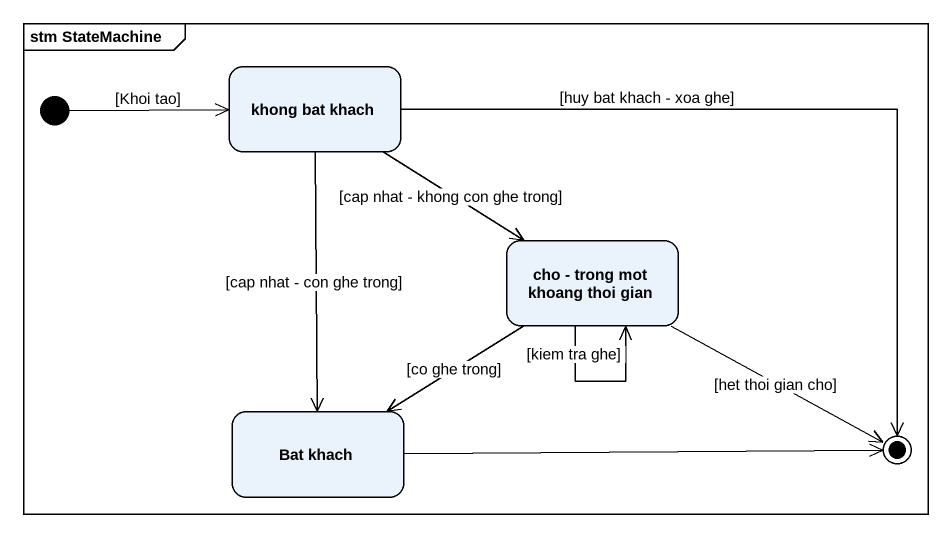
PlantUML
@startuml
mainframe stm StateMachine
hide empty description
state "khong bat khach" as khong_bat_khach
state "cho - trong mot khoang thoi gian" as cho_trong_mot_khoang_thoi
state "Bat khach" as Bat_khach
[*] -right-> khong_bat_khach : [Khoi tao]
khong_bat_khach --> cho_trong_mot_khoang_thoi : [cap nhat - khong con ghe trong]
khong_bat_khach --> Bat_khach : [cap nhat - con ghe trong]
cho_trong_mot_khoang_thoi --> cho_trong_mot_khoang_thoi : [kiem tra ghe]
cho_trong_mot_khoang_thoi --> Bat_khach : [co ghe trong]
khong_bat_khach -right-> [*] : [huy bat khach - xoa ghe]
cho_trong_mot_khoang_thoi -right-> [*] : [het thoi gian cho]
Bat_khach -right-> [*]
@enduml
